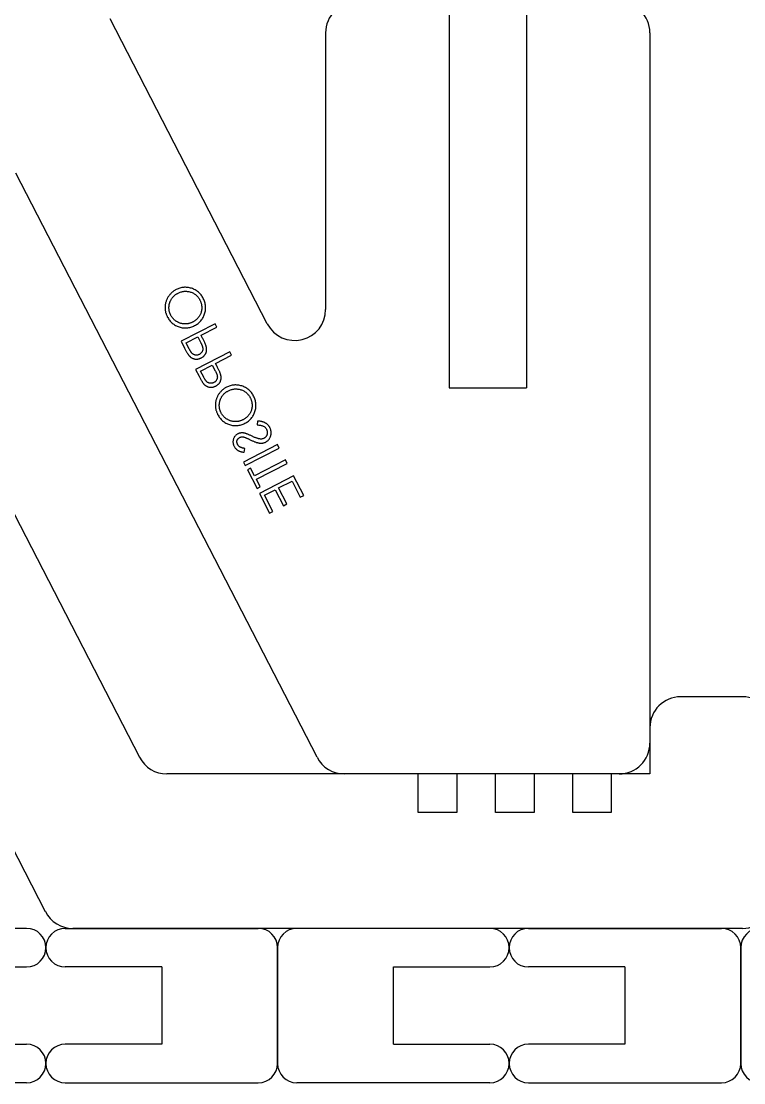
# Model space of a CAD drawing. Header units: millimetres. Extents: x 9 to 348, y 407 to 812.
# Drawn here: x 176.8 to 223.6, y 407.4 to 476.2 of the extents above; entities that cross this region are included whole.
import ezdxf

# ---------------------------------------------------------------- set-up
doc = ezdxf.new("R2010")
doc.units = ezdxf.units.MM

# ---------------------------------------------------------------- blocks, each defined once
blk = doc.blocks.new('Pillar')
at = {"color": 179, "linetype": 'Continuous', "lineweight": 25}
for p, q in [((1.25, 15), (8.75, 15)), ((0, 1.25), (0, 13.75)), ((10, 1.25), (10, 13.75)), ((2.5, 7.5), (2.5, 1.25)), ((2.5, 7.5), (7.5, 7.5)), ((7.5, 7.5), (7.5, 1.25))]:
    blk.add_line(p, q, dxfattribs=at)
for centre, start, end in [((1.25, 13.75), 90, 180), ((8.75, 13.75), 0, 90), ((1.25, 1.25), 180, 0), ((8.75, 1.25), 180, 0)]:
    blk.add_arc(centre, 1.25, start, end, dxfattribs=at)
blk = doc.blocks.new('1- Part')
at = {"color": 179, "linetype": 'Continuous', "lineweight": 25}
for p, q in [((21.559, 48.916), (41.057, 11.084)), ((24.778, 20.842), (34.961, 1.084)), ((80.116, 15), (76.116, 15)), ((74.116, 13), (74.116, 10)), ((59.116, 10), (42.835, 10)), ((59.116, 7.5), (59.116, 10)), ((64.116, 10), (61.616, 10)), ((61.616, 10), (61.616, 7.5)), ((64.116, 7.5), (64.116, 10)), ((66.616, 10), (66.616, 7.5)), ((69.116, 10), (66.616, 10)), ((69.116, 7.5), (69.116, 10)), ((71.616, 10), (71.616, 7.5)), ((74.116, 10), (71.616, 10)), ((61.616, 7.5), (59.116, 7.5)), ((66.616, 7.5), (64.116, 7.5)), ((71.616, 7.5), (69.116, 7.5)), ((80.116, 0), (36.739, 0))]:
    blk.add_line(p, q, dxfattribs=at)
for centre, start, end in [((76.116, 13), 90, 180), ((80.116, 13), 0, 90), ((42.835, 12), 207.26604, 270), ((80.116, 2), 270, 0), ((36.739, 2), 207.26604, 270)]:
    blk.add_arc(centre, 2, start, end, dxfattribs=at)
blk = doc.blocks.new('2- Part opposite')
at = {"color": 179, "linetype": 'Continuous', "lineweight": 25}
for p, q in [((2, 50), (19.781, 50)), ((21.559, 48.916), (41.057, 11.084)), ((0, 2), (0, 48)), ((24.629, 33.105), (24.411, 32.993)), ((25.283, 31.839), (24.629, 33.105)), ((23.725, 32.627), (23.508, 32.515)), ((23.508, 32.515), (24.044, 31.479)), ((24.26, 31.59), (23.725, 32.627)), ((24.411, 32.993), (24.951, 31.947)), ((22.642, 32.068), (22.424, 31.955)), ((22.424, 31.955), (23.073, 30.698)), ((23.177, 31.031), (22.642, 32.068)), ((23.073, 30.698), (25.283, 31.839)), ((24.951, 31.947), (24.26, 31.59)), ((24.044, 31.479), (23.177, 31.031)), ((25.446, 31.52), (25.232, 31.409)), ((25.232, 31.409), (25.486, 30.916)), ((26.072, 30.307), (25.446, 31.52)), ((25.486, 30.916), (23.491, 29.886)), ((23.607, 29.661), (25.602, 30.691)), ((25.602, 30.691), (25.858, 30.197)), ((25.858, 30.197), (26.072, 30.307)), ((23.491, 29.886), (23.607, 29.661)), ((26.214, 30.032), (24.004, 28.891)), ((24.118, 28.67), (26.328, 29.811)), ((26.328, 29.811), (26.214, 30.032)), ((24.004, 28.891), (24.118, 28.67)), ((26.267, 29.174), (26.224, 28.923)), ((25.424, 27.147), (25.44, 27.394)), ((13, 25), (8, 25)), ((8, 0), (8, 25)), ((13, 0), (13, 25)), ((28.895, 24.302), (29.097, 23.912)), ((29.425, 23.801), (29.198, 24.242)), ((28.129, 23.412), (27.101, 22.881)), ((27.215, 22.661), (29.425, 23.801)), ((28.047, 23.57), (28.129, 23.412)), ((28.345, 23.523), (28.148, 23.896)), ((29.097, 23.912), (28.345, 23.523)), ((27.101, 22.881), (27.215, 22.661)), ((29.285, 21.7), (29.087, 22.072)), ((30.036, 22.088), (29.285, 21.7)), ((29.834, 22.479), (30.036, 22.088)), ((30.365, 21.978), (30.137, 22.418)), ((29.069, 21.588), (28.041, 21.058)), ((28.155, 20.837), (30.365, 21.978)), ((28.987, 21.746), (29.069, 21.588)), ((24.778, 20.842), (34.961, 1.084)), ((28.041, 21.058), (28.155, 20.837)), ((21, 2), (21, 19.926))]:
    blk.add_line(p, q, dxfattribs=at)
for centre, start, end in [((2, 48), 90, 180), ((19.781, 48), 27.26604, 90), ((23, 19.926), 27.26604, 180), ((2, 2), 180, 270), ((19, 2), 270, 0)]:
    blk.add_arc(centre, 2, start, end, dxfattribs=at)
for points, knots in [([(26.224, 28.923), (26.242, 28.92), (26.278, 28.913), (26.329, 28.902), (26.376, 28.891), (26.419, 28.879), (26.458, 28.866), (26.494, 28.853), (26.524, 28.839), (26.559, 28.819), (26.598, 28.791), (26.639, 28.752), (26.675, 28.708), (26.694, 28.675), (26.703, 28.658)], [0, 0, 0, 0, 0.098972, 0.190536, 0.275455, 0.353804, 0.425952, 0.491788, 0.550686, 0.604128, 0.703484, 0.80095, 0.899622, 1, 1, 1, 1]), ([(26.929, 28.781), (26.915, 28.806), (26.886, 28.856), (26.833, 28.924), (26.771, 28.983), (26.713, 29.027), (26.661, 29.057), (26.618, 29.079), (26.57, 29.099), (26.517, 29.117), (26.461, 29.134), (26.4, 29.149), (26.335, 29.162), (26.29, 29.17), (26.267, 29.174)], [0, 0, 0, 0, 0.1077778, 0.2140198, 0.3199441, 0.4279115, 0.4844242, 0.5452679, 0.6095964, 0.6782791, 0.751923, 0.8297229, 0.9125844, 1, 1, 1, 1]), ([(24.884, 28.507), (24.865, 28.496), (24.826, 28.475), (24.773, 28.436), (24.725, 28.394), (24.682, 28.346), (24.644, 28.293), (24.611, 28.237), (24.582, 28.175), (24.56, 28.109), (24.542, 28.042), (24.531, 27.973), (24.528, 27.905), (24.531, 27.838), (24.54, 27.771), (24.558, 27.705), (24.581, 27.638), (24.602, 27.595), (24.612, 27.574)], [0, 0, 0, 0, 0.0617394, 0.1218667, 0.1813463, 0.2407897, 0.3002694, 0.3609736, 0.4238595, 0.488703, 0.5538461, 0.6176813, 0.680389, 0.7426109, 0.8049331, 0.8681637, 0.9331613, 1, 1, 1, 1]), ([(24.838, 27.663), (24.829, 27.682), (24.812, 27.719), (24.794, 27.778), (24.784, 27.838), (24.781, 27.899), (24.785, 27.959), (24.797, 28.016), (24.816, 28.07), (24.843, 28.12), (24.876, 28.165), (24.913, 28.205), (24.956, 28.239), (24.987, 28.257), (25.003, 28.266)], [0, 0, 0, 0, 0.089101, 0.176469, 0.263479, 0.351555, 0.438995, 0.522998, 0.604194, 0.686142, 0.766193, 0.844245, 0.921722, 1, 1, 1, 1]), ([(25.851, 28.373), (25.822, 28.387), (25.765, 28.415), (25.682, 28.452), (25.603, 28.484), (25.528, 28.512), (25.458, 28.534), (25.392, 28.551), (25.33, 28.565), (25.272, 28.572), (25.218, 28.576), (25.165, 28.576), (25.114, 28.573), (25.065, 28.567), (25.017, 28.557), (24.971, 28.544), (24.926, 28.528), (24.898, 28.514), (24.884, 28.507)], [0, 0, 0, 0, 0.09587, 0.186083, 0.269818, 0.348723, 0.421201, 0.488646, 0.550736, 0.607524, 0.660975, 0.712835, 0.763298, 0.812122, 0.85997, 0.907187, 0.953604, 1, 1, 1, 1]), ([(25.003, 28.266), (25.022, 28.275), (25.06, 28.292), (25.123, 28.305), (25.19, 28.31), (25.236, 28.306), (25.259, 28.303)], [0, 0, 0, 0, 0.237183, 0.479137, 0.730958, 1, 1, 1, 1]), ([(25.259, 28.303), (25.277, 28.301), (25.314, 28.295), (25.371, 28.281), (25.433, 28.263), (25.499, 28.24), (25.57, 28.214), (25.646, 28.183), (25.726, 28.147), (25.781, 28.121), (25.809, 28.108)], [0, 0, 0, 0, 0.091039, 0.191155, 0.301497, 0.420403, 0.549929, 0.690214, 0.839803, 1, 1, 1, 1]), ([(26.22, 28.202), (26.213, 28.204), (26.197, 28.21), (26.17, 28.222), (26.135, 28.237), (26.093, 28.256), (26.043, 28.28), (25.986, 28.308), (25.921, 28.338), (25.875, 28.361), (25.851, 28.373)], [0, 0, 0, 0, 0.052621, 0.124919, 0.218729, 0.333924, 0.468915, 0.624826, 0.802236, 1, 1, 1, 1]), ([(26.579, 28.21), (26.567, 28.204), (26.542, 28.193), (26.504, 28.18), (26.464, 28.171), (26.423, 28.167), (26.378, 28.167), (26.329, 28.174), (26.276, 28.185), (26.239, 28.196), (26.22, 28.202)], [0, 0, 0, 0, 0.108507, 0.218584, 0.32671, 0.438441, 0.557639, 0.690021, 0.836651, 1, 1, 1, 1]), ([(26.703, 28.658), (26.713, 28.637), (26.733, 28.594), (26.747, 28.527), (26.749, 28.462), (26.737, 28.398), (26.713, 28.339), (26.678, 28.286), (26.634, 28.242), (26.597, 28.221), (26.579, 28.21)], [0, 0, 0, 0, 0.13903, 0.267353, 0.392631, 0.517151, 0.63988, 0.757984, 0.876528, 1, 1, 1, 1]), ([(26.687, 27.977), (26.711, 27.99), (26.756, 28.015), (26.817, 28.064), (26.871, 28.119), (26.916, 28.181), (26.953, 28.248), (26.979, 28.32), (26.997, 28.395), (27.003, 28.473), (27, 28.553), (26.986, 28.631), (26.964, 28.708), (26.94, 28.756), (26.929, 28.781)], [0, 0, 0, 0, 0.084625, 0.167198, 0.24848, 0.330276, 0.411854, 0.492883, 0.574586, 0.658806, 0.743869, 0.82798, 0.912879, 1, 1, 1, 1]), ([(24.612, 27.574), (24.621, 27.557), (24.639, 27.525), (24.669, 27.479), (24.702, 27.436), (24.738, 27.395), (24.777, 27.358), (24.818, 27.323), (24.862, 27.292), (24.909, 27.263), (24.959, 27.237), (25.013, 27.215), (25.072, 27.195), (25.134, 27.18), (25.201, 27.166), (25.271, 27.158), (25.346, 27.15), (25.398, 27.148), (25.424, 27.147)], [0, 0, 0, 0, 0.058117, 0.114486, 0.170549, 0.226253, 0.281482, 0.336904, 0.392873, 0.449283, 0.507336, 0.567646, 0.630935, 0.697663, 0.767239, 0.840817, 0.918727, 1, 1, 1, 1]), ([(25.44, 27.394), (25.403, 27.395), (25.331, 27.398), (25.23, 27.412), (25.138, 27.434), (25.057, 27.463), (24.986, 27.501), (24.926, 27.547), (24.874, 27.6), (24.85, 27.642), (24.838, 27.663)], [0, 0, 0, 0, 0.161508, 0.308955, 0.444336, 0.568313, 0.68251, 0.790823, 0.895692, 1, 1, 1, 1]), ([(25.809, 28.108), (25.838, 28.095), (25.891, 28.069), (25.969, 28.034), (26.039, 28.003), (26.103, 27.978), (26.159, 27.956), (26.208, 27.939), (26.251, 27.927), (26.277, 27.922), (26.289, 27.92)], [0, 0, 0, 0, 0.181411, 0.345537, 0.494592, 0.626475, 0.74378, 0.845028, 0.929788, 1, 1, 1, 1]), ([(26.289, 27.92), (26.307, 27.917), (26.342, 27.912), (26.395, 27.909), (26.446, 27.91), (26.497, 27.915), (26.546, 27.924), (26.594, 27.938), (26.642, 27.954), (26.672, 27.969), (26.687, 27.977)], [0, 0, 0, 0, 0.131847, 0.260346, 0.386215, 0.509005, 0.631947, 0.753791, 0.875922, 1, 1, 1, 1]), ([(26.229, 27.287), (26.189, 27.266), (26.112, 27.224), (26.006, 27.148), (25.909, 27.065), (25.822, 26.974), (25.746, 26.873), (25.68, 26.765), (25.623, 26.649), (25.578, 26.526), (25.543, 26.399), (25.522, 26.272), (25.512, 26.145), (25.517, 26.02), (25.534, 25.895), (25.565, 25.771), (25.608, 25.648), (25.646, 25.568), (25.666, 25.528)], [0, 0, 0, 0, 0.065107, 0.128335, 0.18997, 0.251105, 0.311923, 0.373347, 0.435849, 0.500021, 0.564337, 0.626817, 0.688083, 0.748989, 0.809933, 0.871639, 0.934856, 1, 1, 1, 1]), ([(25.885, 25.631), (25.874, 25.653), (25.853, 25.695), (25.827, 25.761), (25.805, 25.827), (25.787, 25.894), (25.775, 25.963), (25.766, 26.032), (25.763, 26.101), (25.763, 26.171), (25.768, 26.241), (25.778, 26.309), (25.792, 26.376), (25.81, 26.442), (25.833, 26.506), (25.861, 26.568), (25.892, 26.629), (25.929, 26.689), (25.969, 26.745), (26.012, 26.8), (26.059, 26.851), (26.11, 26.898), (26.163, 26.944), (26.221, 26.985), (26.282, 27.025), (26.325, 27.048), (26.346, 27.059)], [0, 0, 0, 0, 0.042832, 0.08501, 0.126649, 0.168095, 0.209476, 0.250789, 0.292439, 0.334336, 0.376339, 0.417476, 0.458442, 0.499099, 0.539521, 0.580115, 0.621205, 0.662572, 0.70425, 0.745565, 0.787075, 0.828569, 0.870411, 0.912853, 0.955935, 1, 1, 1, 1]), ([(27.997, 26.709), (27.974, 26.749), (27.931, 26.829), (27.854, 26.939), (27.769, 27.039), (27.677, 27.128), (27.576, 27.206), (27.468, 27.274), (27.352, 27.331), (27.229, 27.377), (27.103, 27.411), (26.976, 27.434), (26.849, 27.442), (26.723, 27.438), (26.598, 27.42), (26.473, 27.389), (26.349, 27.346), (26.269, 27.307), (26.229, 27.287)], [0, 0, 0, 0, 0.066665, 0.13111, 0.193751, 0.255341, 0.316529, 0.377642, 0.439784, 0.503226, 0.56672, 0.628668, 0.689356, 0.749703, 0.810361, 0.871969, 0.934915, 1, 1, 1, 1]), ([(26.346, 27.059), (26.368, 27.07), (26.412, 27.091), (26.478, 27.118), (26.545, 27.14), (26.612, 27.159), (26.68, 27.172), (26.748, 27.179), (26.817, 27.184), (26.885, 27.182), (26.954, 27.177), (27.021, 27.168), (27.088, 27.153), (27.153, 27.134), (27.218, 27.111), (27.281, 27.082), (27.343, 27.051), (27.404, 27.014), (27.462, 26.973), (27.518, 26.93), (27.57, 26.883), (27.618, 26.834), (27.662, 26.782), (27.704, 26.726), (27.742, 26.669), (27.764, 26.628), (27.775, 26.607)], [0, 0, 0, 0, 0.0439461, 0.0867971, 0.1288881, 0.1705773, 0.2118846, 0.2530288, 0.2942618, 0.3354291, 0.3767244, 0.4173886, 0.4582885, 0.4989827, 0.5401323, 0.5815608, 0.6234875, 0.6663595, 0.7091155, 0.7514898, 0.7929847, 0.8342034, 0.8755599, 0.916783, 0.9580346, 1, 1, 1, 1]), ([(27.775, 26.607), (27.785, 26.587), (27.805, 26.546), (27.83, 26.483), (27.851, 26.418), (27.866, 26.352), (27.879, 26.285), (27.886, 26.217), (27.889, 26.147), (27.888, 26.077), (27.881, 26.007), (27.872, 25.938), (27.857, 25.87), (27.839, 25.804), (27.815, 25.74), (27.788, 25.677), (27.756, 25.616), (27.72, 25.556), (27.68, 25.499), (27.637, 25.445), (27.589, 25.394), (27.539, 25.346), (27.484, 25.3), (27.427, 25.258), (27.365, 25.22), (27.323, 25.196), (27.301, 25.185)], [0, 0, 0, 0, 0.0412329, 0.0819365, 0.1222942, 0.1627857, 0.2036618, 0.2447457, 0.2865217, 0.3288689, 0.3713596, 0.4132293, 0.4543965, 0.4955594, 0.5364001, 0.5774061, 0.6186346, 0.6603976, 0.7022156, 0.7438576, 0.7855071, 0.8273478, 0.8695606, 0.9123221, 0.9556407, 1, 1, 1, 1]), ([(27.42, 24.955), (27.446, 24.969), (27.498, 24.996), (27.571, 25.045), (27.642, 25.095), (27.707, 25.152), (27.77, 25.21), (27.827, 25.274), (27.881, 25.341), (27.931, 25.413), (27.977, 25.487), (28.016, 25.563), (28.051, 25.641), (28.079, 25.721), (28.103, 25.801), (28.121, 25.884), (28.134, 25.968), (28.141, 26.053), (28.142, 26.139), (28.138, 26.224), (28.128, 26.308), (28.113, 26.39), (28.093, 26.472), (28.066, 26.552), (28.034, 26.631), (28.009, 26.683), (27.997, 26.709)], [0, 0, 0, 0, 0.043219, 0.085893, 0.128127, 0.169991, 0.211726, 0.253499, 0.295461, 0.338006, 0.380575, 0.422126, 0.463493, 0.504675, 0.545569, 0.586507, 0.627919, 0.669751, 0.711451, 0.752958, 0.793696, 0.834585, 0.875329, 0.916656, 0.957902, 1, 1, 1, 1]), ([(25.666, 25.528), (25.688, 25.488), (25.731, 25.41), (25.807, 25.302), (25.891, 25.205), (25.982, 25.117), (26.083, 25.04), (26.191, 24.973), (26.307, 24.916), (26.43, 24.871), (26.557, 24.836), (26.683, 24.814), (26.809, 24.805), (26.934, 24.809), (27.057, 24.825), (27.18, 24.855), (27.302, 24.898), (27.38, 24.936), (27.42, 24.955)], [0, 0, 0, 0, 0.066062, 0.130103, 0.1925, 0.253876, 0.315257, 0.376881, 0.439565, 0.503813, 0.567971, 0.630327, 0.691424, 0.751663, 0.812164, 0.873355, 0.935647, 1, 1, 1, 1]), ([(27.301, 25.185), (27.268, 25.169), (27.204, 25.138), (27.104, 25.103), (27.004, 25.078), (26.903, 25.064), (26.802, 25.06), (26.699, 25.067), (26.597, 25.084), (26.495, 25.113), (26.396, 25.149), (26.303, 25.194), (26.216, 25.247), (26.136, 25.308), (26.063, 25.378), (25.995, 25.454), (25.936, 25.539), (25.902, 25.6), (25.885, 25.631)], [0, 0, 0, 0, 0.065737, 0.129355, 0.191734, 0.252911, 0.31414, 0.375459, 0.43816, 0.502536, 0.566852, 0.629447, 0.690493, 0.751445, 0.811875, 0.873059, 0.935673, 1, 1, 1, 1]), ([(28.123, 24.878), (28.106, 24.869), (28.071, 24.85), (28.022, 24.817), (27.977, 24.783), (27.937, 24.746), (27.9, 24.707), (27.869, 24.664), (27.842, 24.62), (27.819, 24.573), (27.8, 24.525), (27.785, 24.475), (27.776, 24.424), (27.771, 24.371), (27.77, 24.318), (27.773, 24.263), (27.781, 24.207), (27.789, 24.169), (27.793, 24.15)], [0, 0, 0, 0, 0.069785, 0.136634, 0.201415, 0.264103, 0.325165, 0.385565, 0.444957, 0.504641, 0.564361, 0.623703, 0.683387, 0.743546, 0.805108, 0.867904, 0.932985, 1, 1, 1, 1]), ([(28.901, 24.735), (28.889, 24.749), (28.865, 24.775), (28.826, 24.811), (28.785, 24.843), (28.742, 24.871), (28.697, 24.896), (28.65, 24.916), (28.601, 24.933), (28.55, 24.946), (28.498, 24.956), (28.446, 24.96), (28.393, 24.959), (28.339, 24.952), (28.285, 24.941), (28.232, 24.925), (28.177, 24.905), (28.142, 24.887), (28.123, 24.878)], [0, 0, 0, 0, 0.063213, 0.124809, 0.185555, 0.244998, 0.304841, 0.364195, 0.424772, 0.485677, 0.547314, 0.60881, 0.67014, 0.732437, 0.796231, 0.862011, 0.929473, 1, 1, 1, 1]), ([(27.793, 24.15), (27.798, 24.135), (27.807, 24.101), (27.826, 24.048), (27.849, 23.986), (27.879, 23.918), (27.913, 23.841), (27.953, 23.757), (27.998, 23.666), (28.03, 23.603), (28.047, 23.57)], [0, 0, 0, 0, 0.075394, 0.164678, 0.268517, 0.38584, 0.518199, 0.66389, 0.824714, 1, 1, 1, 1]), ([(28.148, 23.896), (28.138, 23.914), (28.12, 23.949), (28.096, 24.001), (28.075, 24.05), (28.057, 24.096), (28.042, 24.139), (28.03, 24.178), (28.022, 24.214), (28.015, 24.258), (28.014, 24.31), (28.021, 24.371), (28.039, 24.429), (28.065, 24.484), (28.099, 24.535), (28.139, 24.58), (28.187, 24.619), (28.223, 24.639), (28.241, 24.65)], [0, 0, 0, 0, 0.071071, 0.137508, 0.198592, 0.255684, 0.307584, 0.354579, 0.397766, 0.436342, 0.508037, 0.577924, 0.646671, 0.716984, 0.787826, 0.856983, 0.927651, 1, 1, 1, 1]), ([(28.241, 24.65), (28.26, 24.659), (28.296, 24.676), (28.355, 24.691), (28.415, 24.698), (28.476, 24.696), (28.535, 24.686), (28.591, 24.667), (28.643, 24.641), (28.683, 24.611), (28.713, 24.582), (28.737, 24.555), (28.762, 24.524), (28.787, 24.488), (28.813, 24.448), (28.84, 24.404), (28.867, 24.355), (28.885, 24.32), (28.895, 24.302)], [0, 0, 0, 0, 0.073017, 0.143625, 0.214658, 0.287022, 0.358659, 0.42746, 0.496131, 0.56561, 0.603347, 0.6449, 0.691748, 0.743229, 0.799793, 0.861507, 0.928128, 1, 1, 1, 1]), ([(29.198, 24.242), (29.182, 24.272), (29.152, 24.33), (29.108, 24.412), (29.066, 24.486), (29.028, 24.552), (28.992, 24.61), (28.96, 24.659), (28.93, 24.7), (28.91, 24.724), (28.901, 24.735)], [0, 0, 0, 0, 0.177439, 0.338994, 0.486285, 0.618935, 0.73625, 0.838327, 0.926525, 1, 1, 1, 1]), ([(29.063, 23.055), (29.045, 23.045), (29.01, 23.026), (28.962, 22.994), (28.917, 22.96), (28.877, 22.922), (28.84, 22.883), (28.809, 22.841), (28.782, 22.797), (28.758, 22.75), (28.74, 22.701), (28.725, 22.652), (28.716, 22.6), (28.71, 22.548), (28.71, 22.495), (28.712, 22.44), (28.721, 22.384), (28.729, 22.346), (28.733, 22.327)], [0, 0, 0, 0, 0.069785, 0.136634, 0.201415, 0.264103, 0.325165, 0.385565, 0.444957, 0.504641, 0.564361, 0.623703, 0.683387, 0.743546, 0.805108, 0.867904, 0.932985, 1, 1, 1, 1]), ([(29.087, 22.072), (29.078, 22.091), (29.06, 22.126), (29.036, 22.178), (29.014, 22.227), (28.996, 22.272), (28.982, 22.315), (28.97, 22.354), (28.962, 22.391), (28.955, 22.435), (28.953, 22.487), (28.961, 22.548), (28.978, 22.606), (29.004, 22.661), (29.038, 22.711), (29.079, 22.757), (29.127, 22.796), (29.163, 22.816), (29.181, 22.826)], [0, 0, 0, 0, 0.071071, 0.137508, 0.198592, 0.255684, 0.307584, 0.354579, 0.397766, 0.436342, 0.508037, 0.577924, 0.646671, 0.716984, 0.787826, 0.856983, 0.927651, 1, 1, 1, 1]), ([(29.841, 22.912), (29.829, 22.925), (29.805, 22.952), (29.765, 22.987), (29.724, 23.02), (29.681, 23.048), (29.637, 23.072), (29.589, 23.093), (29.541, 23.11), (29.49, 23.123), (29.438, 23.132), (29.385, 23.136), (29.332, 23.135), (29.279, 23.129), (29.225, 23.118), (29.171, 23.102), (29.117, 23.081), (29.081, 23.064), (29.063, 23.055)], [0, 0, 0, 0, 0.063213, 0.124809, 0.185555, 0.244998, 0.304841, 0.364195, 0.424772, 0.485677, 0.547314, 0.60881, 0.67014, 0.732437, 0.796231, 0.862011, 0.929473, 1, 1, 1, 1]), ([(29.181, 22.826), (29.2, 22.835), (29.236, 22.852), (29.295, 22.868), (29.355, 22.875), (29.416, 22.873), (29.475, 22.863), (29.531, 22.844), (29.583, 22.817), (29.623, 22.787), (29.653, 22.758), (29.677, 22.732), (29.701, 22.701), (29.726, 22.665), (29.752, 22.625), (29.779, 22.58), (29.807, 22.531), (29.825, 22.497), (29.834, 22.479)], [0, 0, 0, 0, 0.073017, 0.143625, 0.214658, 0.287022, 0.358659, 0.42746, 0.496131, 0.56561, 0.603347, 0.6449, 0.691748, 0.743229, 0.799793, 0.861507, 0.928128, 1, 1, 1, 1]), ([(30.137, 22.418), (30.122, 22.448), (30.091, 22.506), (30.047, 22.589), (30.006, 22.663), (29.967, 22.729), (29.932, 22.787), (29.899, 22.836), (29.87, 22.877), (29.85, 22.901), (29.841, 22.912)], [0, 0, 0, 0, 0.1774388, 0.3389944, 0.4862855, 0.6189346, 0.7362499, 0.8383271, 0.9265247, 1, 1, 1, 1]), ([(28.733, 22.327), (28.737, 22.312), (28.746, 22.278), (28.766, 22.224), (28.789, 22.163), (28.818, 22.094), (28.853, 22.018), (28.893, 21.934), (28.938, 21.842), (28.97, 21.779), (28.987, 21.746)], [0, 0, 0, 0, 0.075394, 0.164678, 0.268517, 0.38584, 0.518199, 0.66389, 0.824714, 1, 1, 1, 1]), ([(29.488, 20.963), (29.449, 20.941), (29.372, 20.899), (29.266, 20.823), (29.169, 20.74), (29.082, 20.649), (29.006, 20.548), (28.939, 20.44), (28.883, 20.324), (28.837, 20.201), (28.803, 20.074), (28.781, 19.947), (28.772, 19.821), (28.777, 19.695), (28.794, 19.57), (28.825, 19.446), (28.867, 19.323), (28.906, 19.244), (28.926, 19.203)], [0, 0, 0, 0, 0.065107, 0.128335, 0.18997, 0.251105, 0.311923, 0.373347, 0.435849, 0.500021, 0.564337, 0.626817, 0.688083, 0.748989, 0.809933, 0.871639, 0.934856, 1, 1, 1, 1]), ([(29.144, 19.307), (29.134, 19.328), (29.112, 19.37), (29.087, 19.436), (29.065, 19.502), (29.047, 19.57), (29.035, 19.638), (29.026, 19.707), (29.023, 19.776), (29.023, 19.846), (29.028, 19.916), (29.038, 19.985), (29.052, 20.052), (29.07, 20.117), (29.093, 20.181), (29.121, 20.244), (29.152, 20.305), (29.188, 20.364), (29.228, 20.421), (29.271, 20.475), (29.319, 20.526), (29.37, 20.574), (29.423, 20.619), (29.481, 20.66), (29.541, 20.7), (29.584, 20.723), (29.606, 20.734)], [0, 0, 0, 0, 0.042832, 0.08501, 0.126649, 0.168095, 0.209476, 0.250789, 0.292439, 0.334336, 0.376339, 0.417476, 0.458442, 0.499099, 0.539521, 0.580115, 0.621205, 0.662572, 0.70425, 0.745565, 0.787075, 0.828569, 0.870411, 0.912853, 0.955935, 1, 1, 1, 1]), ([(31.256, 20.384), (31.234, 20.424), (31.191, 20.504), (31.113, 20.614), (31.029, 20.714), (30.936, 20.803), (30.836, 20.881), (30.727, 20.949), (30.611, 21.006), (30.489, 21.052), (30.362, 21.086), (30.235, 21.109), (30.109, 21.118), (29.983, 21.113), (29.857, 21.095), (29.733, 21.064), (29.609, 21.021), (29.529, 20.982), (29.488, 20.963)], [0, 0, 0, 0, 0.066665, 0.13111, 0.193751, 0.255341, 0.316529, 0.377642, 0.439784, 0.503226, 0.56672, 0.628668, 0.689356, 0.749703, 0.810361, 0.871969, 0.934915, 1, 1, 1, 1]), ([(29.606, 20.734), (29.628, 20.745), (29.671, 20.766), (29.738, 20.794), (29.805, 20.815), (29.872, 20.834), (29.939, 20.847), (30.008, 20.855), (30.076, 20.859), (30.145, 20.858), (30.213, 20.852), (30.281, 20.843), (30.347, 20.828), (30.413, 20.809), (30.478, 20.786), (30.541, 20.758), (30.603, 20.726), (30.664, 20.689), (30.722, 20.648), (30.778, 20.605), (30.829, 20.559), (30.878, 20.509), (30.922, 20.457), (30.963, 20.402), (31.001, 20.344), (31.023, 20.303), (31.034, 20.283)], [0, 0, 0, 0, 0.043946, 0.086797, 0.128888, 0.170577, 0.211885, 0.253029, 0.294262, 0.335429, 0.376724, 0.417389, 0.458289, 0.498983, 0.540132, 0.581561, 0.623487, 0.666359, 0.709116, 0.75149, 0.792985, 0.834203, 0.87556, 0.916783, 0.958035, 1, 1, 1, 1]), ([(31.034, 20.283), (31.045, 20.262), (31.065, 20.221), (31.09, 20.158), (31.11, 20.093), (31.126, 20.028), (31.138, 19.961), (31.146, 19.892), (31.149, 19.823), (31.147, 19.752), (31.141, 19.682), (31.132, 19.613), (31.117, 19.545), (31.098, 19.479), (31.075, 19.415), (31.047, 19.352), (31.016, 19.291), (30.98, 19.231), (30.94, 19.174), (30.896, 19.12), (30.849, 19.069), (30.798, 19.021), (30.744, 18.976), (30.687, 18.934), (30.625, 18.895), (30.582, 18.872), (30.561, 18.86)], [0, 0, 0, 0, 0.041233, 0.081937, 0.122294, 0.162786, 0.203662, 0.244746, 0.286522, 0.328869, 0.37136, 0.413229, 0.454397, 0.495559, 0.5364, 0.577406, 0.618635, 0.660398, 0.702216, 0.743858, 0.785507, 0.827348, 0.869561, 0.912322, 0.955641, 1, 1, 1, 1]), ([(30.679, 18.63), (30.705, 18.644), (30.757, 18.672), (30.831, 18.72), (30.901, 18.77), (30.967, 18.827), (31.029, 18.885), (31.087, 18.95), (31.141, 19.017), (31.191, 19.088), (31.236, 19.162), (31.276, 19.238), (31.311, 19.316), (31.339, 19.396), (31.363, 19.477), (31.381, 19.559), (31.393, 19.643), (31.4, 19.729), (31.402, 19.814), (31.397, 19.899), (31.388, 19.983), (31.373, 20.065), (31.352, 20.147), (31.326, 20.227), (31.294, 20.307), (31.269, 20.358), (31.256, 20.384)], [0, 0, 0, 0, 0.043219, 0.085893, 0.128127, 0.169991, 0.211726, 0.253499, 0.295461, 0.338006, 0.380575, 0.422126, 0.463493, 0.504675, 0.545569, 0.586507, 0.627919, 0.669751, 0.711451, 0.752958, 0.793696, 0.834585, 0.875329, 0.916656, 0.957902, 1, 1, 1, 1]), ([(30.561, 18.86), (30.528, 18.844), (30.464, 18.813), (30.364, 18.778), (30.264, 18.753), (30.163, 18.739), (30.061, 18.736), (29.959, 18.742), (29.857, 18.76), (29.755, 18.788), (29.656, 18.824), (29.563, 18.869), (29.475, 18.922), (29.395, 18.983), (29.322, 19.053), (29.255, 19.129), (29.195, 19.214), (29.162, 19.275), (29.144, 19.307)], [0, 0, 0, 0, 0.0657369, 0.1293554, 0.1917336, 0.2529108, 0.3141398, 0.3754586, 0.4381596, 0.502536, 0.5668524, 0.6294473, 0.6904931, 0.7514449, 0.811875, 0.873059, 0.9356728, 1, 1, 1, 1]), ([(28.926, 19.203), (28.947, 19.164), (28.99, 19.086), (29.066, 18.978), (29.15, 18.88), (29.242, 18.792), (29.343, 18.715), (29.451, 18.648), (29.567, 18.591), (29.69, 18.546), (29.816, 18.512), (29.943, 18.489), (30.069, 18.48), (30.193, 18.484), (30.317, 18.501), (30.44, 18.53), (30.561, 18.573), (30.64, 18.611), (30.679, 18.63)], [0, 0, 0, 0, 0.066062, 0.130103, 0.1925, 0.253876, 0.315257, 0.376881, 0.439565, 0.503813, 0.567971, 0.630327, 0.691424, 0.751663, 0.812164, 0.873355, 0.935647, 1, 1, 1, 1])]:
    blk.add_open_spline(points, degree=3, knots=knots, dxfattribs=at)

msp = doc.modelspace()

# ---------------------------------------------------------------- block references
at = {"color": 7, "linetype": 'Continuous'}
for name, p, rotation in [('2- Part opposite', (217.533, 477.422), 180), ('Pillar', (178.417, 407.422), 90), ('Pillar', (178.417, 417.422), 270), ('Pillar', (208.417, 407.422), 90), ('Pillar', (208.417, 417.422), 270), ('Pillar', (238.417, 407.422), 90)]:
    msp.add_blockref(name, p, dxfattribs=dict(at, rotation=rotation))
msp.add_blockref('1- Part', (143.417, 417.422), dxfattribs=at)

doc.saveas('drawing.dxf')
